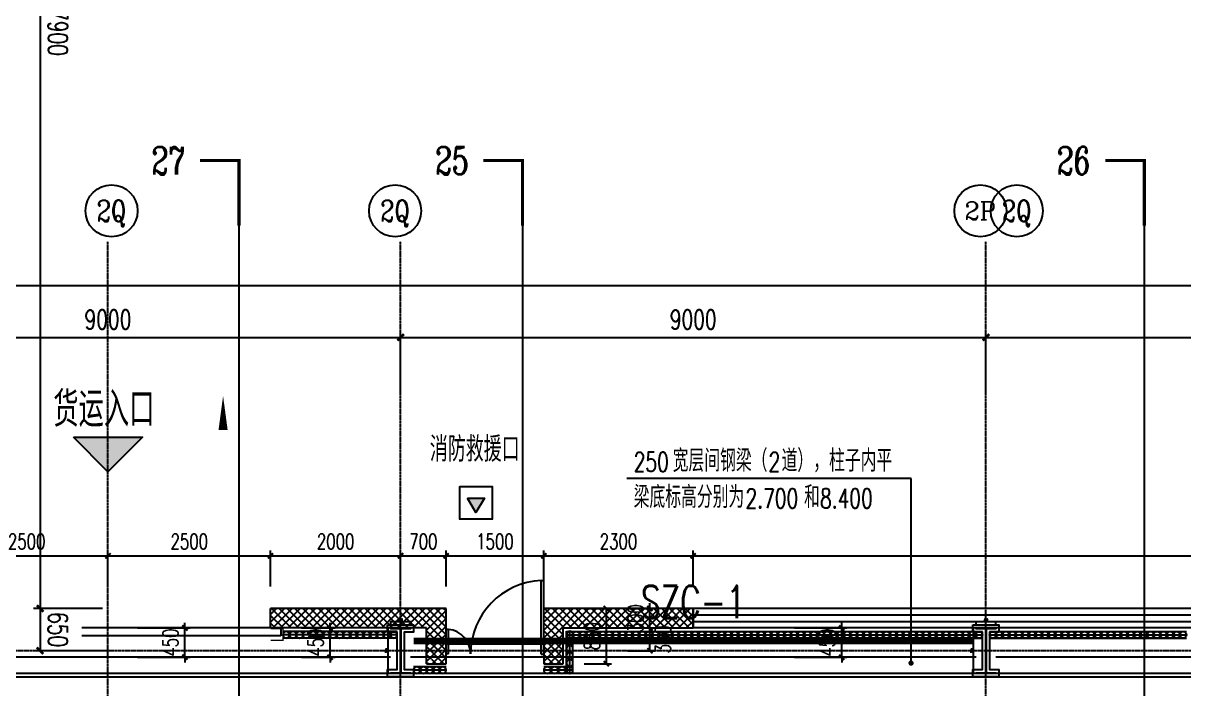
# Model space of a CAD drawing. Extents: x -954573 to 446329, y 489853 to 1226784.
# Drawn here: x -260658 to -242812, y 721985 to 732222 of the extents above; entities that cross this region are included whole.
import ezdxf
from ezdxf.enums import TextEntityAlignment as Align

# ---------------------------------------------------------------- set-up
doc = ezdxf.new("R2010")
doc.units = 0
doc.header["$LTSCALE"] = 10
doc.header["$MEASUREMENT"] = 0
for name, pattern in [('10平面$0$10平面$0$DASH', [0.35, 0.25, -0.1]), ('10平面$0$CENTER', [2, 1.25, -0.25, 0.25, -0.25]), ('10平面$0$DOTE', [2.42, 2, -0.2, 0.02, -0.2]), ('10平面$1$DASH', [0.35, 0.25, -0.1])]:
    doc.linetypes.add(name, pattern=pattern)
doc.layers.get('Defpoints').update_dxf_attribs({"color": 210})
for name, color, linetype in [('10平面$0$10平面$0$WINDOW', 8, 'Continuous'), ('10平面$0$A-AXIS-D', 8, 'Continuous'), ('10平面$0$A-AXIS-DOTE', 8, '10平面$0$DOTE'), ('10平面$0$A-AXIS-DP', 8, 'Continuous'), ('10平面$0$A-AXIS-SYMB', 8, 'Continuous'), ('10平面$0$A-HATCH-2', 8, 'Continuous'), ('10平面$0$A-HRAIL', 8, 'Continuous'), ('10平面$0$A-SFCE', 8, 'Continuous'), ('10平面$0$A-TEXT', 8, 'Continuous'), ('10平面$0$A-WINDOW', 8, 'Continuous'), ('10平面$0$AS-COLN', 8, 'Continuous'), ('10平面$0$AS-WALL', 8, 'Continuous'), ('10平面$0$DIM_SYMB', 8, 'Continuous'), ('10平面$0$FH-line', 8, 'Continuous'), ('10平面$0$FH-tri', 8, 'Continuous'), ('10平面$0$PUB_HATCH', 8, 'Continuous'), ('10平面$0$PUB_TEXT', 8, 'Continuous'), ('10平面$0$RP-N2-01$0$$0$A-WIND-J', 8, 'Continuous'), ('10平面$0$RP-N2-01$0$A-WIND-J', 8, 'Continuous'), ('10平面$0$建-窗', 8, 'Continuous'), ('A-LIN-V', 9, 'Continuous')]:
    doc.layers.add(name, color=color, linetype=linetype)
doc.layers.add('10平面$0$THIN', color=7, linetype='Continuous', lineweight=0)
doc.layers.add('10平面$0$柱间支撑', color=6, linetype='10平面$0$CENTER', lineweight=0)
doc.styles.add('10平面$0$_TCH_AXIS', font='COMPLEX', dxfattribs={"bigfont": 'GBCBIG'})
doc.styles.add('10平面$0$_TCH_DIM', font='SIMPLEX', dxfattribs={"bigfont": 'GBCBIG'})
doc.styles.add('10平面$0$_TCH_DIM_T3', font='SIMPLEX', dxfattribs={"width": 0.705882, "bigfont": 'GBCBIG'})
doc.styles.add('10平面$0$_TCH_LABEL', font='COMPLEX', dxfattribs={"bigfont": 'GBCBIG'})
doc.styles.add('10平面$0$A-STANDARD', font='SIMPLEX', dxfattribs={"bigfont": 'GBCBIG'})
doc.styles.add('10平面$0$TSSD_Rein', font='tj-romans1.shx', dxfattribs={"width": 0.7, "bigfont": 'tj-hztxt.shx'})
doc.dimstyles.new('10平面$0$_TCH_ARCH&&10', dxfattribs={"dimtxt": 29.75, "dimasz": 10, "dimexe": 10, "dimexo": 10, "dimgap": 12.625, "dimtad": 1, "dimdec": 0, "dimzin": 0, "dimdsep": 46, "dimtxsty": '10平面$0$_TCH_DIM_T3', "dimblk": '10平面$0$_ArchTick', "dimcen": 0.09, "dimclrt": 7, "dimazin": 2, "dimtfac": 1, "dimtdec": 0, "dimtix": 1, "dimtmove": 2, "dimatfit": 3, "dimfxl": 0, "dimtolj": 1, "dimtzin": 0, "dimarcsym": 0})
doc.dimstyles.new('10平面$0$_TCH_ARCH&&100', dxfattribs={"dimtxt": 297.5, "dimasz": 100, "dimexe": 100, "dimexo": 100, "dimgap": 126.25, "dimtad": 1, "dimdec": 0, "dimzin": 0, "dimdsep": 46, "dimtxsty": '10平面$0$_TCH_DIM_T3', "dimblk": '10平面$0$_ArchTick', "dimcen": 0.09, "dimclrt": 7, "dimazin": 2, "dimtfac": 1, "dimtdec": 0, "dimtix": 1, "dimtmove": 2, "dimatfit": 3, "dimfxl": 0, "dimtolj": 1, "dimtzin": 0, "dimarcsym": 0})
doc.dimstyles.new('10平面$0$_TCH_ARCH&&80', dxfattribs={"dimtxt": 238, "dimasz": 80, "dimexe": 80, "dimexo": 80, "dimgap": 101, "dimtad": 1, "dimdec": 0, "dimzin": 0, "dimdsep": 46, "dimtxsty": '10平面$0$_TCH_DIM_T3', "dimblk": '10平面$0$_ArchTick', "dimcen": 0.09, "dimclrt": 7, "dimazin": 2, "dimtfac": 1, "dimtdec": 0, "dimtix": 1, "dimtmove": 2, "dimatfit": 3, "dimfxl": 0, "dimtolj": 1, "dimtzin": 0, "dimarcsym": 0})
pattern_1 = [(45, (60, 0), (-60.000061, 60.000061), []), (135, (60, 0), (-60.000061, -60.000061), [])]

# ---------------------------------------------------------------- blocks, each defined once
blk = doc.blocks.new('10平面$0$_ArchTick')
at = {"color": 0, "linetype": 'ByBlock', "const_width": 0.4}
blk.add_lwpolyline([(-0.5, -0.5), (0.5, 0.5)], dxfattribs=at)
blk = doc.blocks.new('*D2913')
at = {"layer": '10平面$0$A-AXIS-D', "color": 0, "lineweight": -2}
for p, q in [((-38704, -81600), (-39762, -81600)), ((-39662, -81600), (-39662, -82250)), ((-38704, -82250), (-39762, -82250))]:
    blk.add_line(p, q, dxfattribs=at)
at = {"layer": 'Defpoints', "color": 0}
for p in [(-38604, -81600), (-39662, -82250), (-38604, -82250)]:
    blk.add_point(p, dxfattribs=at)
at = {"layer": '10平面$0$A-AXIS-D', "color": 0, "lineweight": -2, "xscale": 100, "yscale": 100, "zscale": 100}
for p, rotation in [((-39662, -81600), 90), ((-39662, -82250), 270)]:
    blk.add_blockref('10平面$0$_ArchTick', p, dxfattribs=dict(at, rotation=rotation))
at = {"layer": '10平面$0$A-AXIS-D', "color": 7, "insert": (-39387, -81925), "char_height": 297.5, "attachment_point": 5, "rotation": 270, "style": '10平面$0$_TCH_DIM_T3'}
blk.add_mtext('\\A1;650', dxfattribs=at)
blk = doc.blocks.new('*D2914')
at = {"layer": '10平面$0$A-AXIS-D', "color": 0, "lineweight": -2}
for p, q in [((-38704, -63700), (-39762, -63700)), ((-39662, -63700), (-39662, -81600)), ((-38704, -81600), (-39762, -81600))]:
    blk.add_line(p, q, dxfattribs=at)
at = {"layer": 'Defpoints', "color": 0}
for p in [(-38604, -63700), (-39662, -81600), (-38604, -81600)]:
    blk.add_point(p, dxfattribs=at)
at = {"layer": '10平面$0$A-AXIS-D', "color": 0, "lineweight": -2, "xscale": 100, "yscale": 100, "zscale": 100}
for p, rotation in [((-39662, -63700), 90), ((-39662, -81600), 270)]:
    blk.add_blockref('10平面$0$_ArchTick', p, dxfattribs=dict(at, rotation=rotation))
at = {"layer": '10平面$0$A-AXIS-D', "color": 7, "insert": (-39387, -72650), "char_height": 297.5, "attachment_point": 5, "rotation": 270, "style": '10平面$0$_TCH_DIM_T3'}
blk.add_mtext('\\A1;17900', dxfattribs=at)
blk = doc.blocks.new('*D3066')
at = {"layer": '10平面$0$A-AXIS-D', "color": 0, "lineweight": -2}
for p, q in [((-43118, -78290), (-43118, -77330)), ((-43118, -77430), (-34118, -77430)), ((-34118, -78290), (-34118, -77330))]:
    blk.add_line(p, q, dxfattribs=at)
at = {"layer": 'Defpoints', "color": 0}
for p in [(-34118, -77430), (-43118, -78390), (-34118, -78390)]:
    blk.add_point(p, dxfattribs=at)
at = {"layer": '10平面$0$A-AXIS-D', "color": 0, "lineweight": -2, "xscale": 100, "yscale": 100, "zscale": 100, "rotation": 180}
blk.add_blockref('10平面$0$_ArchTick', (-43118, -77430), dxfattribs=at)
at = {"layer": '10平面$0$A-AXIS-D', "color": 0, "lineweight": -2, "xscale": 100, "yscale": 100, "zscale": 100}
blk.add_blockref('10平面$0$_ArchTick', (-34118, -77430), dxfattribs=at)
at = {"layer": '10平面$0$A-AXIS-D', "color": 7, "insert": (-38618, -77155), "char_height": 297.5, "attachment_point": 5, "style": '10平面$0$_TCH_DIM_T3'}
blk.add_mtext('\\A1;9000', dxfattribs=at)
blk = doc.blocks.new('*D3067')
at = {"layer": '10平面$0$A-AXIS-D', "color": 0, "lineweight": -2}
for p, q in [((-34118, -78290), (-34118, -77330)), ((-34118, -77430), (-25118, -77430)), ((-25118, -78290), (-25118, -77330))]:
    blk.add_line(p, q, dxfattribs=at)
at = {"layer": 'Defpoints', "color": 0}
for p in [(-25118, -77430), (-34118, -78390), (-25118, -78390)]:
    blk.add_point(p, dxfattribs=at)
at = {"layer": '10平面$0$A-AXIS-D', "color": 0, "lineweight": -2, "xscale": 100, "yscale": 100, "zscale": 100, "rotation": 180}
blk.add_blockref('10平面$0$_ArchTick', (-34118, -77430), dxfattribs=at)
at = {"layer": '10平面$0$A-AXIS-D', "color": 0, "lineweight": -2, "xscale": 100, "yscale": 100, "zscale": 100}
blk.add_blockref('10平面$0$_ArchTick', (-25118, -77430), dxfattribs=at)
at = {"layer": '10平面$0$A-AXIS-D', "color": 7, "insert": (-29618, -77155), "char_height": 297.5, "attachment_point": 5, "style": '10平面$0$_TCH_DIM_T3'}
blk.add_mtext('\\A1;9000', dxfattribs=at)
blk = doc.blocks.new('*D3068')
at = {"layer": '10平面$0$A-AXIS-D', "color": 0, "lineweight": -2}
for p, q in [((-25118, -78290), (-25118, -77330)), ((-25118, -77430), (-16118, -77430)), ((-16118, -78290), (-16118, -77330))]:
    blk.add_line(p, q, dxfattribs=at)
at = {"layer": 'Defpoints', "color": 0}
for p in [(-16118, -77430), (-25118, -78390), (-16118, -78390)]:
    blk.add_point(p, dxfattribs=at)
at = {"layer": '10平面$0$A-AXIS-D', "color": 0, "lineweight": -2, "xscale": 100, "yscale": 100, "zscale": 100, "rotation": 180}
blk.add_blockref('10平面$0$_ArchTick', (-25118, -77430), dxfattribs=at)
at = {"layer": '10平面$0$A-AXIS-D', "color": 0, "lineweight": -2, "xscale": 100, "yscale": 100, "zscale": 100}
blk.add_blockref('10平面$0$_ArchTick', (-16118, -77430), dxfattribs=at)
at = {"layer": '10平面$0$A-AXIS-D', "color": 7, "insert": (-20618, -77155), "char_height": 297.5, "attachment_point": 5, "style": '10平面$0$_TCH_DIM_T3'}
blk.add_mtext('\\A1;9000', dxfattribs=at)
blk = doc.blocks.new('*D3082')
at = {"layer": '10平面$0$A-AXIS-D', "color": 0, "lineweight": -2}
for p, q in [((-65318, -78190), (-65318, -76530)), ((92682, -78190), (92682, -76530)), ((-65318, -76630), (92682, -76630))]:
    blk.add_line(p, q, dxfattribs=at)
at = {"layer": 'Defpoints', "color": 0}
for p in [(92682, -76630), (-65318, -78290), (92682, -78290)]:
    blk.add_point(p, dxfattribs=at)
at = {"layer": '10平面$0$A-AXIS-D', "color": 0, "lineweight": -2, "xscale": 100, "yscale": 100, "zscale": 100, "rotation": 180}
blk.add_blockref('10平面$0$_ArchTick', (-65318, -76630), dxfattribs=at)
at = {"layer": '10平面$0$A-AXIS-D', "color": 0, "lineweight": -2, "xscale": 100, "yscale": 100, "zscale": 100}
blk.add_blockref('10平面$0$_ArchTick', (92682, -76630), dxfattribs=at)
at = {"layer": '10平面$0$A-AXIS-D', "color": 7, "insert": (13682, -76355), "char_height": 297.5, "attachment_point": 5, "style": '10平面$0$_TCH_DIM_T3'}
blk.add_mtext('\\A1;158000', dxfattribs=at)
blk = doc.blocks.new('10平面$0$JYC-1')
at = {"layer": '10平面$0$FH-tri'}
h = blk.add_hatch(color=2, dxfattribs=at)
h.dxf.hatch_style = 1
h.paths.add_polyline_path([(-338946, 83138), (-337696, 84388), (-337696, 83138)])
at = {"layer": '10平面$0$FH-tri', "color": 2}
blk.add_lwpolyline([(-338946, 83138), (-337696, 84388), (-337696, 84388), (-337696, 83138)], close=True, dxfattribs=at)
at = {"layer": '10平面$0$A-TEXT', "style": '10平面$0$A-STANDARD'}
blk.add_text('货运入口', height=900.2, rotation=45, dxfattribs=at).set_placement((-339504, 82962))
blk = doc.blocks.new('10平面$0$WINDOW2DLIB$DYNSTYLE$00000005')
at = {"color": 0}
for points in [[(-0.5, 0.5), (0.5, 0.5)], [(0.5, -0.5), (0.5, 0.5)], [(0.5, 0.16667), (-0.5, 0.16667)], [(0.5, -0.16667), (-0.5, -0.16667)], [(-0.5, -0.5), (0.5, -0.5)]]:
    blk.add_lwpolyline(points, dxfattribs=at)
blk = doc.blocks.new('10平面$0$10平面$0$$DorLib2D$00000126')
at = {"color": 0, "linetype": 'Continuous'}
for p, q in [((-0.532, 0.5), (-0.532, 0.9)), ((0.532, 0.9), (0.532, 0.5))]:
    blk.add_line(p, q, dxfattribs=at)
at = {"color": 0, "linetype": '10平面$0$10平面$0$DASH'}
for p, q in [((-0.532, 0.9), (0.532, 0.9)), ((-0.532, 0.5), (0.532, 0.5))]:
    blk.add_line(p, q, dxfattribs=at)
blk = doc.blocks.new('10平面$0$DOOR2DLIB$SYSLIB$00000123')
at = {"color": 0}
for p, q in [((0.475, -0.001), (0.475, 0.752)), ((0.475, 0.752), (0.5, 0.752)), ((0.5, -0.001), (0.5, 0.752)), ((-0.5, 0), (-0.5, 0.252)), ((-0.475, 0.252), (-0.5, 0.252)), ((-0.475, 0), (-0.475, 0.252)), ((-0.475, 0), (-0.5, 0)), ((0.475, -0.001), (0.5, -0.001))]:
    blk.add_line(p, q, dxfattribs=at)
for centre, radius, start, end in [((0.505, -0.002), 0.755, 92.2493, 179.7238), ((-0.501, 0.003), 0.251, 359.7899, 84.0974)]:
    blk.add_arc(centre, radius, start, end, dxfattribs=at)
blk = doc.blocks.new('10平面$0$42343243')
at = {"layer": '10平面$0$PUB_HATCH'}
h = blk.add_hatch(dxfattribs=at)
h.set_pattern_fill('多孔材料', color=256, scale=30, style=0)
h.set_pattern_definition(pattern_1)
h.paths.add_polyline_path([(-254454, 1222870), (-254154, 1223170), (-256854, 1223170), (-256854, 1222870)])
h = blk.add_hatch(dxfattribs=at)
h.set_pattern_fill('多孔材料', color=256, scale=30, style=0)
h.set_pattern_definition(pattern_1)
h.paths.add_polyline_path([(-254454, 1222320), (-254154, 1222620), (-254154, 1223170), (-254454, 1222870)])
h = blk.add_hatch(dxfattribs=at)
h.set_pattern_fill('多孔材料', color=256, scale=30, style=0)
h.set_pattern_definition(pattern_1)
h.paths.add_polyline_path([(-252354, 1222870), (-250354, 1222870), (-250354, 1223170), (-252654, 1223170)])
h = blk.add_hatch(dxfattribs=at)
h.set_pattern_fill('多孔材料', color=256, scale=30, style=0)
h.set_pattern_definition(pattern_1)
h.paths.add_polyline_path([(-252654, 1222620), (-252354, 1222320), (-252354, 1222870), (-252654, 1223170)])
h = blk.add_hatch(dxfattribs=at)
h.set_pattern_fill('多孔材料', color=256, scale=30, style=0)
h.set_pattern_definition(pattern_1)
h.paths.add_polyline_path([(-254454, 1222320), (-254154, 1222320), (-254154, 1222620)])
h = blk.add_hatch(dxfattribs=at)
h.set_pattern_fill('多孔材料', color=256, scale=30, style=0)
h.set_pattern_definition(pattern_1)
h.paths.add_polyline_path([(-252654, 1222620), (-252654, 1222320), (-252354, 1222320)])
at = {"layer": '10平面$0$10平面$0$WINDOW'}
blk.add_line((-252654, 1222620), (-254154, 1222620), dxfattribs=at)
at = {"layer": '10平面$0$AS-WALL'}
for p, q in [((-254154, 1223170), (-256854, 1223170)), ((-256854, 1222870), (-256854, 1223170)), ((-254154, 1222620), (-254154, 1223170)), ((-250354, 1223170), (-252654, 1223170)), ((-252654, 1222620), (-252654, 1223170)), ((-250354, 1222870), (-250354, 1223170)), ((-254454, 1222870), (-256854, 1222870)), ((-254454, 1222320), (-254454, 1222870)), ((-252354, 1222870), (-250354, 1222870)), ((-252354, 1222320), (-252354, 1222870)), ((-254154, 1222320), (-254154, 1222620)), ((-252654, 1222620), (-252654, 1222320)), ((-254454, 1222320), (-254154, 1222320)), ((-252654, 1222320), (-252354, 1222320))]:
    blk.add_line(p, q, dxfattribs=at)
at = {"layer": '10平面$0$10平面$0$WINDOW', "zscale": 300}
for name, p, xscale, yscale, rotation in [('10平面$0$DOOR2DLIB$SYSLIB$00000123', (-253404, 1222470), -1500, -1500, 179.9999999999555), ('10平面$0$10平面$0$$DorLib2D$00000126', (-259354, 1223020), 5000, 300, 179.9999999999992)]:
    blk.add_blockref(name, p, dxfattribs=dict(at, xscale=xscale, yscale=yscale, rotation=rotation))
at = {"layer": '10平面$0$建-窗', "xscale": -20900, "yscale": -300, "zscale": 300, "rotation": 359.9999999994902}
blk.add_blockref('10平面$0$WINDOW2DLIB$DYNSTYLE$00000005', (-239904, 1223020), dxfattribs=at)
blk = doc.blocks.new('*D3380')
at = {"layer": '10平面$0$A-AXIS-DP', "color": 0, "lineweight": -2}
for p, q in [((-258172, 722920), (-258172, 723000)), ((-258900, 722920), (-258092, 722920)), ((-258172, 722470), (-258172, 722920)), ((-258900, 722470), (-258092, 722470)), ((-258172, 722470), (-258172, 722390))]:
    blk.add_line(p, q, dxfattribs=at)
at = {"layer": 'Defpoints', "color": 0}
for p in [(-258980, 722920), (-258172, 722920), (-258980, 722470)]:
    blk.add_point(p, dxfattribs=at)
at = {"layer": '10平面$0$A-AXIS-DP', "color": 0, "lineweight": -2, "xscale": 80, "yscale": 80, "zscale": 80}
for p, rotation in [((-258172, 722920), 270), ((-258172, 722470), 90)]:
    blk.add_blockref('10平面$0$_ArchTick', p, dxfattribs=dict(at, rotation=rotation))
at = {"layer": '10平面$0$A-AXIS-DP', "color": 7, "insert": (-258392, 722695), "char_height": 238, "attachment_point": 5, "rotation": 90, "style": '10平面$0$_TCH_DIM_T3'}
blk.add_mtext('\\A1;450', dxfattribs=at)
blk = doc.blocks.new('*D3384')
at = {"layer": '10平面$0$A-AXIS-DP', "color": 0, "lineweight": -2}
for p, q in [((-248072, 722920), (-248072, 723000)), ((-248800, 722920), (-247992, 722920)), ((-248072, 722470), (-248072, 722920)), ((-248800, 722470), (-247992, 722470)), ((-248072, 722470), (-248072, 722390))]:
    blk.add_line(p, q, dxfattribs=at)
at = {"layer": 'Defpoints', "color": 0}
for p in [(-248880, 722920), (-248072, 722920), (-248880, 722470)]:
    blk.add_point(p, dxfattribs=at)
at = {"layer": '10平面$0$A-AXIS-DP', "color": 0, "lineweight": -2, "xscale": 80, "yscale": 80, "zscale": 80}
for p, rotation in [((-248072, 722920), 270), ((-248072, 722470), 90)]:
    blk.add_blockref('10平面$0$_ArchTick', p, dxfattribs=dict(at, rotation=rotation))
at = {"layer": '10平面$0$A-AXIS-DP', "color": 7, "insert": (-248292, 722695), "char_height": 238, "attachment_point": 5, "rotation": 90, "style": '10平面$0$_TCH_DIM_T3'}
blk.add_mtext('\\A1;450', dxfattribs=at)
blk = doc.blocks.new('*D3404')
at = {"layer": '10平面$0$A-AXIS-DP', "color": 0, "lineweight": -2}
for p, q in [((-195790, 766880), (-195790, 766929)), ((-195790, 766919), (-195490, 766919)), ((-195490, 766880), (-195490, 766929))]:
    blk.add_line(p, q, dxfattribs=at)
at = {"layer": 'Defpoints', "color": 0}
for p in [(-195790, 766870), (-195490, 766919), (-195490, 766870)]:
    blk.add_point(p, dxfattribs=at)
at = {"layer": '10平面$0$A-AXIS-DP', "color": 0, "lineweight": -2, "xscale": 10, "yscale": 10, "zscale": 10, "rotation": 180}
blk.add_blockref('10平面$0$_ArchTick', (-195790, 766919), dxfattribs=at)
at = {"layer": '10平面$0$A-AXIS-DP', "color": 0, "lineweight": -2, "xscale": 10, "yscale": 10, "zscale": 10}
blk.add_blockref('10平面$0$_ArchTick', (-195490, 766919), dxfattribs=at)
at = {"layer": '10平面$0$A-AXIS-DP', "color": 7, "insert": (-195640, 766946), "char_height": 29.8, "attachment_point": 5, "style": '10平面$0$_TCH_DIM_T3'}
blk.add_mtext('\\A1;300', dxfattribs=at)
blk = doc.blocks.new('*D3405')
at = {"layer": '10平面$0$A-AXIS-DP', "color": 0, "lineweight": -2}
for p, q in [((-195800, 766820), (-195841, 766820)), ((-195831, 766120), (-195831, 766820)), ((-195800, 766120), (-195841, 766120))]:
    blk.add_line(p, q, dxfattribs=at)
at = {"layer": 'Defpoints', "color": 0}
for p in [(-195831, 766820), (-195790, 766820), (-195790, 766120)]:
    blk.add_point(p, dxfattribs=at)
at = {"layer": '10平面$0$A-AXIS-DP', "color": 0, "lineweight": -2, "xscale": 10, "yscale": 10, "zscale": 10}
for p, rotation in [((-195831, 766820), 90), ((-195831, 766120), 270)]:
    blk.add_blockref('10平面$0$_ArchTick', p, dxfattribs=dict(at, rotation=rotation))
at = {"layer": '10平面$0$A-AXIS-DP', "color": 7, "insert": (-195859, 766470), "char_height": 29.8, "attachment_point": 5, "rotation": 90, "style": '10平面$0$_TCH_DIM_T3'}
blk.add_mtext('\\A1;700', dxfattribs=at)
blk = doc.blocks.new('10平面$0$w42343')
at = {"layer": '10平面$0$A-HATCH-2', "linetype": '10平面$1$DASH'}
blk.add_line((-263654.2, 722170), (-128354.2, 722170), dxfattribs=at)
blk = doc.blocks.new('10平面$0$RP-N2-01$0$$0$xfjy')
at = {"layer": '10平面$0$RP-N2-01$0$$0$A-WIND-J'}
h = blk.add_hatch(color=256, dxfattribs=at)
h.dxf.hatch_style = 1
h.paths.add_polyline_path([(1141876, -26214), (1142135, -26214), (1142005, -25989)])
at = {"layer": '10平面$0$RP-N2-01$0$$0$A-WIND-J', "const_width": 25}
blk.add_lwpolyline([(1141755, -25889), (1141755, -26389), (1142255, -26389), (1142255, -25889)], close=True, dxfattribs=at)
at = {"layer": '10平面$0$RP-N2-01$0$$0$A-WIND-J'}
for points in [[(1141755, -26389), (1142255, -26389), (1142255, -25889), (1141755, -25889)], [(1141876, -26214), (1142135, -26214), (1142005, -25989)]]:
    blk.add_lwpolyline(points, close=True, dxfattribs=at)
blk = doc.blocks.new('10平面$0$RP-N2-01$0$xfjy')
at = {"layer": '10平面$0$RP-N2-01$0$$0$A-WIND-J'}
blk.add_blockref('10平面$0$RP-N2-01$0$$0$xfjy', (0, 0), dxfattribs=at)
blk = doc.blocks.new('10平面$0$1232')
at = {"layer": '10平面$0$RP-N2-01$0$A-WIND-J', "xscale": -1, "rotation": 180}
blk.add_blockref('10平面$0$RP-N2-01$0$xfjy', (-1395701, 698705, 0), dxfattribs=at)
at = {"layer": '10平面$0$A-TEXT', "style": '10平面$0$_TCH_DIM'}
blk.add_text('消防救援口', height=384.1, dxfattribs=at).set_placement((-254406, 725479, 0))
blk = doc.blocks.new('10平面$0$23124232432')
at = {"layer": '10平面$0$柱间支撑', "const_width": 100}
blk.add_lwpolyline([(-246054, 722720), (-254654, 722720)], dxfattribs=at)
at = {"layer": '10平面$0$THIN', "style": '10平面$0$TSSD_Rein', "width": 0.7}
blk.add_text('SZC-1', height=500, dxfattribs=at).set_placement((-250354, 722920), align=Align.BOTTOM_CENTER)
blk = doc.blocks.new('10平面$0$3333')
at = {"layer": '10平面$0$A-SFCE', "const_width": 20}
blk.add_lwpolyline([(-227064, 766320), (-227064, 766510), (-227244, 766510), (-227244, 766320)], dxfattribs=at)
blk = doc.blocks.new('10平面$0$99平面图例外参$0$$LinePat$圆环')
for points in [[(0, 150), (300, 150)], [(0, 0), (300, 0)], [(0, -150), (300, -150)]]:
    blk.add_lwpolyline(points)
at = {"color": 0}
blk.add_circle((150, 0), 150, dxfattribs=at)
blk = doc.blocks.new('10平面$0$34242343243')
at = {"layer": '10平面$0$A-HRAIL', "yscale": 0.3333333333333333, "zscale": 0.3333333333333333}
for p, xscale, rotation in [((-256562, 722814), -0.3444737743800529, 359.999999999795), ((-256458, 722814), -0.3444737743800529, 359.999999999795), ((-256355, 722814), -0.3444737743800529, 359.999999999795), ((-256252, 722814), -0.3444737743800529, 359.999999999795), ((-256148, 722814), -0.3444737743800529, 359.999999999795), ((-256045, 722814), -0.3444737743800529, 359.999999999795), ((-255942, 722814), -0.3444737743800529, 359.999999999795), ((-255838, 722814), -0.3444737743800529, 359.999999999795), ((-255735, 722814), -0.3444737743800529, 359.999999999795), ((-255632, 722814), -0.3444737743800529, 359.999999999795), ((-255528, 722814), -0.3444737743800529, 359.999999999795), ((-255425, 722814), -0.3444737743800529, 359.999999999795), ((-255322, 722814), -0.3444737743800529, 359.999999999795), ((-255218, 722814), -0.3444737743800529, 359.999999999795), ((-255115, 722814), -0.3444737743800529, 359.999999999795), ((-255012, 722814), -0.3444737743800529, 359.999999999795), ((-254908, 722814), -0.3444737743800529, 359.999999999795), ((-252254, 722762), -0.3611111227129974, 270), ((-252304, 722814), 0.3384127419231498, 2.033568827363012e-10), ((-252203, 722814), 0.3384127419231498, 2.033568827363012e-10), ((-252101, 722814), 0.3384127419231498, 2.033568827363012e-10), ((-252000, 722814), 0.3384127419231498, 2.033568827363012e-10), ((-251898, 722814), 0.3384127419231498, 2.033568827363012e-10), ((-251797, 722814), 0.3384127419231498, 2.033568827363012e-10), ((-251695, 722814), 0.3384127419231498, 2.033568827363012e-10), ((-251594, 722814), 0.3384127419231498, 2.033568827363012e-10), ((-251492, 722814), 0.3384127419231498, 2.033568827363012e-10), ((-251390, 722814), 0.3384127419231498, 2.033568827363012e-10), ((-251289, 722814), 0.3384127419231498, 2.033568827363012e-10), ((-251187, 722814), 0.3384127419231498, 2.033568827363012e-10), ((-251086, 722814), 0.3384127419231498, 2.033568827363012e-10), ((-250984, 722814), 0.3384127419231498, 2.033568827363012e-10), ((-250883, 722814), 0.3384127419231498, 2.033568827363012e-10), ((-250781, 722814), 0.3384127419231498, 2.033568827363012e-10), ((-250680, 722814), 0.3384127419231498, 2.033568827363012e-10), ((-250578, 722814), 0.3384127419231498, 2.033568827363012e-10), ((-250477, 722814), 0.3384127419231498, 2.033568827363012e-10), ((-250375, 722814), 0.3384127419231498, 2.033568827363012e-10), ((-250274, 722814), 0.3384127419231498, 2.033568827363012e-10), ((-250172, 722814), 0.3384127419231498, 2.033568827363012e-10), ((-250071, 722814), 0.3384127419231498, 2.033568827363012e-10), ((-249969, 722814), 0.3384127419231498, 2.033568827363012e-10), ((-249868, 722814), 0.3384127419231498, 2.033568827363012e-10), ((-249766, 722814), 0.3384127419231498, 2.033568827363012e-10), ((-249665, 722814), 0.3384127419231498, 2.033568827363012e-10), ((-249563, 722814), 0.3384127419231498, 2.033568827363012e-10), ((-249462, 722814), 0.3384127419231498, 2.033568827363012e-10), ((-249360, 722814), 0.3384127419231498, 2.033568827363012e-10), ((-249258, 722814), 0.3384127419231498, 2.033568827363012e-10), ((-249157, 722814), 0.3384127419231498, 2.033568827363012e-10), ((-249055, 722814), 0.3384127419231498, 2.033568827363012e-10), ((-248954, 722814), 0.3384127419231498, 2.033568827363012e-10), ((-248852, 722814), 0.3384127419231498, 2.033568827363012e-10), ((-248751, 722814), 0.3384127419231498, 2.033568827363012e-10), ((-248649, 722814), 0.3384127419231498, 2.033568827363012e-10), ((-248548, 722814), 0.3384127419231498, 2.033568827363012e-10), ((-248446, 722814), 0.3384127419231498, 2.033568827363012e-10), ((-248345, 722814), 0.3384127419231498, 2.033568827363012e-10), ((-248243, 722814), 0.3384127419231498, 2.033568827363012e-10), ((-248142, 722814), 0.3384127419231498, 2.033568827363012e-10), ((-248040, 722814), 0.3384127419231498, 2.033568827363012e-10), ((-247939, 722814), 0.3384127419231498, 2.033568827363012e-10), ((-247837, 722814), 0.3384127419231498, 2.033568827363012e-10), ((-247736, 722814), 0.3384127419231498, 2.033568827363012e-10), ((-247634, 722814), 0.3384127419231498, 2.033568827363012e-10), ((-247533, 722814), 0.3384127419231498, 2.033568827363012e-10), ((-247431, 722814), 0.3384127419231498, 2.033568827363012e-10), ((-247330, 722814), 0.3384127419231498, 2.033568827363012e-10), ((-247228, 722814), 0.3384127419231498, 2.033568827363012e-10), ((-247126, 722814), 0.3384127419231498, 2.033568827363012e-10), ((-247025, 722814), 0.3384127419231498, 2.033568827363012e-10), ((-246923, 722814), 0.3384127419231498, 2.033568827363012e-10), ((-246822, 722814), 0.3384127419231498, 2.033568827363012e-10), ((-246720, 722814), 0.3384127419231498, 2.033568827363012e-10), ((-246619, 722814), 0.3384127419231498, 2.033568827363012e-10), ((-246517, 722814), 0.3384127419231498, 2.033568827363012e-10), ((-246416, 722814), 0.3384127419231498, 2.033568827363012e-10), ((-246314, 722814), 0.3384127419231498, 2.033568827363012e-10), ((-246213, 722814), 0.3384127419231498, 2.033568827363012e-10), ((-246111, 722814), 0.3384127419231498, 2.033568827363012e-10), ((-246010, 722814), 0.3384127419231498, 2.033568827363012e-10), ((-245800, 722814), 0.3368181818181818, 2.032837260091426e-10), ((-245699, 722814), 0.3368181818181818, 2.032837260091426e-10), ((-245598, 722814), 0.3368181818181818, 2.032837260091426e-10), ((-245497, 722814), 0.3368181818181818, 2.032837260091426e-10), ((-245396, 722814), 0.3368181818181818, 2.032837260091426e-10), ((-245295, 722814), 0.3368181818181818, 2.032837260091426e-10), ((-245194, 722814), 0.3368181818181818, 2.032837260091426e-10), ((-245093, 722814), 0.3368181818181818, 2.032837260091426e-10), ((-244992, 722814), 0.3368181818181818, 2.032837260091426e-10), ((-244891, 722814), 0.3368181818181818, 2.032837260091426e-10), ((-244790, 722814), 0.3368181818181818, 2.032837260091426e-10), ((-244689, 722814), 0.3368181818181818, 2.032837260091426e-10), ((-244588, 722814), 0.3368181818181818, 2.032837260091426e-10), ((-244487, 722814), 0.3368181818181818, 2.032837260091426e-10), ((-244386, 722814), 0.3368181818181818, 2.032837260091426e-10), ((-244285, 722814), 0.3368181818181818, 2.032837260091426e-10), ((-244183, 722814), 0.3368181818181818, 2.032837260091426e-10), ((-244082, 722814), 0.3368181818181818, 2.032837260091426e-10), ((-243981, 722814), 0.3368181818181818, 2.032837260091426e-10), ((-243880, 722814), 0.3368181818181818, 2.032837260091426e-10), ((-243779, 722814), 0.3368181818181818, 2.032837260091426e-10), ((-243678, 722814), 0.3368181818181818, 2.032837260091426e-10), ((-243577, 722814), 0.3368181818181818, 2.032837260091426e-10), ((-243476, 722814), 0.3368181818181818, 2.032837260091426e-10), ((-243375, 722814), 0.3368181818181818, 2.032837260091426e-10), ((-243274, 722814), 0.3368181818181818, 2.032837260091426e-10), ((-243173, 722814), 0.3368181818181818, 2.032837260091426e-10), ((-243072, 722814), 0.3368181818181818, 2.032837260091426e-10), ((-242971, 722814), 0.3368181818181818, 2.032837260091426e-10), ((-242870, 722814), 0.3368181818181818, 2.032837260091426e-10), ((-252254, 722653), -0.3611111227129974, 270), ((-252254, 722545), -0.3611111227129974, 270), ((-252254, 722437), -0.3611111227129974, 270), ((-252254, 722328), -0.3611111227129974, 270), ((-252254, 722220), -0.3611111227129974, 270)]:
    blk.add_blockref('10平面$0$99平面图例外参$0$$LinePat$圆环', p, dxfattribs=dict(at, xscale=xscale, rotation=rotation))
for p, xscale in [((-254554, 722270), -0.3333327849077565), ((-254454, 722270), -0.3333327849077565), ((-254354, 722270), -0.3333327849077565), ((-254254, 722270), -0.3333327849077565), ((-254154, 722270), -0.3333327849077565), ((-252542, 722270), -0.3749999999076196), ((-252429, 722270), -0.3749999999076196), ((-252317, 722270), -0.3749999999076196), ((-252204, 722270), -0.3749999999076196)]:
    blk.add_blockref('10平面$0$99平面图例外参$0$$LinePat$圆环', p, dxfattribs=dict(at, xscale=xscale))
at = {"layer": '10平面$0$A-SFCE', "xscale": -1, "rotation": 270}
blk.add_blockref('10平面$0$3333', (-1023175, 949974), dxfattribs=at)
blk = doc.blocks.new('*D3549')
at = {"layer": '10平面$0$A-AXIS-DP', "color": 0, "lineweight": -2}
for p, q in [((-255940, 722920), (-255940, 723000)), ((-256380, 722920), (-255860, 722920)), ((-255940, 722470), (-255940, 722920)), ((-256380, 722470), (-255860, 722470)), ((-255940, 722470), (-255940, 722390))]:
    blk.add_line(p, q, dxfattribs=at)
at = {"layer": 'Defpoints', "color": 0}
for p in [(-256460, 722920), (-255940, 722920), (-256460, 722470)]:
    blk.add_point(p, dxfattribs=at)
at = {"layer": '10平面$0$A-AXIS-DP', "color": 0, "lineweight": -2, "xscale": 80, "yscale": 80, "zscale": 80}
for p, rotation in [((-255940, 722920), 270), ((-255940, 722470), 90)]:
    blk.add_blockref('10平面$0$_ArchTick', p, dxfattribs=dict(at, rotation=rotation))
at = {"layer": '10平面$0$A-AXIS-DP', "color": 7, "insert": (-256160, 722695), "char_height": 238, "attachment_point": 5, "rotation": 90, "style": '10平面$0$_TCH_DIM_T3'}
blk.add_mtext('\\A1;450', dxfattribs=at)
blk = doc.blocks.new('*D3860')
at = {"layer": '10平面$0$A-AXIS-DP', "color": 0, "lineweight": -2}
for p, q in [((-251360, 722920), (-250941, 722920)), ((-251021, 722570), (-251021, 722920)), ((-251360, 722570), (-250941, 722570))]:
    blk.add_line(p, q, dxfattribs=at)
at = {"layer": 'Defpoints', "color": 0}
for p in [(-251440, 722920), (-251021, 722920), (-251440, 722570)]:
    blk.add_point(p, dxfattribs=at)
at = {"layer": '10平面$0$A-AXIS-DP', "color": 0, "lineweight": -2, "xscale": 80, "yscale": 80, "zscale": 80}
for p, rotation in [((-251021, 722920), 90), ((-251021, 722570), 270)]:
    blk.add_blockref('10平面$0$_ArchTick', p, dxfattribs=dict(at, rotation=rotation))
at = {"layer": '10平面$0$A-AXIS-DP', "color": 7, "insert": (-250820, 722745), "char_height": 238, "attachment_point": 5, "rotation": 90, "style": '10平面$0$_TCH_DIM_T3'}
blk.add_mtext('\\A1;350', dxfattribs=at)
blk = doc.blocks.new('*D3861')
at = {"layer": '10平面$0$A-AXIS-DP', "color": 0, "lineweight": -2}
for p, q in [((-251360, 723220), (-250941, 723220)), ((-251021, 723220), (-251021, 723300)), ((-251021, 722920), (-251021, 723220)), ((-251360, 722920), (-250941, 722920)), ((-251021, 722920), (-251021, 722840))]:
    blk.add_line(p, q, dxfattribs=at)
at = {"layer": 'Defpoints', "color": 0}
for p in [(-251440, 723220), (-251021, 723220), (-251440, 722920)]:
    blk.add_point(p, dxfattribs=at)
at = {"layer": '10平面$0$A-AXIS-DP', "color": 0, "lineweight": -2, "xscale": 80, "yscale": 80, "zscale": 80}
for p, rotation in [((-251021, 723220), 270), ((-251021, 722920), 90)]:
    blk.add_blockref('10平面$0$_ArchTick', p, dxfattribs=dict(at, rotation=rotation))
at = {"layer": '10平面$0$A-AXIS-DP', "color": 7, "insert": (-251241, 723070), "char_height": 238, "attachment_point": 5, "rotation": 90, "style": '10平面$0$_TCH_DIM_T3'}
blk.add_mtext('\\A1;300', dxfattribs=at)
blk = doc.blocks.new('*D3862')
at = {"layer": '10平面$0$A-AXIS-DP', "color": 0, "lineweight": -2}
for p, q in [((-252030, 723220), (-251611, 723220)), ((-251691, 722370), (-251691, 723220)), ((-252030, 722370), (-251611, 722370))]:
    blk.add_line(p, q, dxfattribs=at)
at = {"layer": 'Defpoints', "color": 0}
for p in [(-252110, 723220), (-251691, 723220), (-252110, 722370)]:
    blk.add_point(p, dxfattribs=at)
at = {"layer": '10平面$0$A-AXIS-DP', "color": 0, "lineweight": -2, "xscale": 80, "yscale": 80, "zscale": 80}
for p, rotation in [((-251691, 723220), 90), ((-251691, 722370), 270)]:
    blk.add_blockref('10平面$0$_ArchTick', p, dxfattribs=dict(at, rotation=rotation))
at = {"layer": '10平面$0$A-AXIS-DP', "color": 7, "insert": (-251911, 722795), "char_height": 238, "attachment_point": 5, "rotation": 90, "style": '10平面$0$_TCH_DIM_T3'}
blk.add_mtext('\\A1;850', dxfattribs=at)
blk = doc.blocks.new('*D4162')
at = {"layer": '10平面$0$A-AXIS-DP', "color": 0, "lineweight": -2}
for p, q in [((-261854, 723560), (-261854, 724110)), ((-261854, 724030), (-259354, 724030)), ((-259354, 723560), (-259354, 724110))]:
    blk.add_line(p, q, dxfattribs=at)
at = {"layer": 'Defpoints', "color": 0}
for p in [(-259354, 724030), (-261854, 723480), (-259354, 723480)]:
    blk.add_point(p, dxfattribs=at)
at = {"layer": '10平面$0$A-AXIS-DP', "color": 0, "lineweight": -2, "xscale": 80, "yscale": 80, "zscale": 80, "rotation": 180}
blk.add_blockref('10平面$0$_ArchTick', (-261854, 724030), dxfattribs=at)
at = {"layer": '10平面$0$A-AXIS-DP', "color": 0, "lineweight": -2, "xscale": 80, "yscale": 80, "zscale": 80}
blk.add_blockref('10平面$0$_ArchTick', (-259354, 724030), dxfattribs=at)
at = {"layer": '10平面$0$A-AXIS-DP', "color": 7, "insert": (-260604, 724250), "char_height": 238, "attachment_point": 5, "style": '10平面$0$_TCH_DIM_T3'}
blk.add_mtext('\\A1;2500', dxfattribs=at)
blk = doc.blocks.new('*D4163')
at = {"layer": '10平面$0$A-AXIS-DP', "color": 0, "lineweight": -2}
for p, q in [((-259354, 723560), (-259354, 724110)), ((-259354, 724030), (-256854, 724030)), ((-256854, 723560), (-256854, 724110))]:
    blk.add_line(p, q, dxfattribs=at)
at = {"layer": 'Defpoints', "color": 0}
for p in [(-256854, 724030), (-259354, 723480), (-256854, 723480)]:
    blk.add_point(p, dxfattribs=at)
at = {"layer": '10平面$0$A-AXIS-DP', "color": 0, "lineweight": -2, "xscale": 80, "yscale": 80, "zscale": 80, "rotation": 180}
blk.add_blockref('10平面$0$_ArchTick', (-259354, 724030), dxfattribs=at)
at = {"layer": '10平面$0$A-AXIS-DP', "color": 0, "lineweight": -2, "xscale": 80, "yscale": 80, "zscale": 80}
blk.add_blockref('10平面$0$_ArchTick', (-256854, 724030), dxfattribs=at)
at = {"layer": '10平面$0$A-AXIS-DP', "color": 7, "insert": (-258104, 724250), "char_height": 238, "attachment_point": 5, "style": '10平面$0$_TCH_DIM_T3'}
blk.add_mtext('\\A1;2500', dxfattribs=at)
blk = doc.blocks.new('*D4164')
at = {"layer": '10平面$0$A-AXIS-DP', "color": 0, "lineweight": -2}
for p, q in [((-256854, 723560), (-256854, 724110)), ((-256854, 724030), (-254854, 724030)), ((-254854, 723560), (-254854, 724110))]:
    blk.add_line(p, q, dxfattribs=at)
at = {"layer": 'Defpoints', "color": 0}
for p in [(-254854, 724030), (-256854, 723480), (-254854, 723480)]:
    blk.add_point(p, dxfattribs=at)
at = {"layer": '10平面$0$A-AXIS-DP', "color": 0, "lineweight": -2, "xscale": 80, "yscale": 80, "zscale": 80, "rotation": 180}
blk.add_blockref('10平面$0$_ArchTick', (-256854, 724030), dxfattribs=at)
at = {"layer": '10平面$0$A-AXIS-DP', "color": 0, "lineweight": -2, "xscale": 80, "yscale": 80, "zscale": 80}
blk.add_blockref('10平面$0$_ArchTick', (-254854, 724030), dxfattribs=at)
at = {"layer": '10平面$0$A-AXIS-DP', "color": 7, "insert": (-255854, 724250), "char_height": 238, "attachment_point": 5, "style": '10平面$0$_TCH_DIM_T3'}
blk.add_mtext('\\A1;2000', dxfattribs=at)
blk = doc.blocks.new('*D4165')
at = {"layer": '10平面$0$A-AXIS-DP', "color": 0, "lineweight": -2}
for p, q in [((-254854, 723560), (-254854, 724110)), ((-254854, 724030), (-254154, 724030)), ((-254154, 723560), (-254154, 724110))]:
    blk.add_line(p, q, dxfattribs=at)
at = {"layer": 'Defpoints', "color": 0}
for p in [(-254154, 724030), (-254854, 723480), (-254154, 723480)]:
    blk.add_point(p, dxfattribs=at)
at = {"layer": '10平面$0$A-AXIS-DP', "color": 0, "lineweight": -2, "xscale": 80, "yscale": 80, "zscale": 80, "rotation": 180}
blk.add_blockref('10平面$0$_ArchTick', (-254854, 724030), dxfattribs=at)
at = {"layer": '10平面$0$A-AXIS-DP', "color": 0, "lineweight": -2, "xscale": 80, "yscale": 80, "zscale": 80}
blk.add_blockref('10平面$0$_ArchTick', (-254154, 724030), dxfattribs=at)
at = {"layer": '10平面$0$A-AXIS-DP', "color": 7, "insert": (-254504, 724250), "char_height": 238, "attachment_point": 5, "style": '10平面$0$_TCH_DIM_T3'}
blk.add_mtext('\\A1;700', dxfattribs=at)
blk = doc.blocks.new('*D4166')
at = {"layer": '10平面$0$A-AXIS-DP', "color": 0, "lineweight": -2}
for p, q in [((-254154, 723560), (-254154, 724110)), ((-254154, 724030), (-252654, 724030)), ((-252654, 723560), (-252654, 724110))]:
    blk.add_line(p, q, dxfattribs=at)
at = {"layer": 'Defpoints', "color": 0}
for p in [(-252654, 724030), (-254154, 723480), (-252654, 723480)]:
    blk.add_point(p, dxfattribs=at)
at = {"layer": '10平面$0$A-AXIS-DP', "color": 0, "lineweight": -2, "xscale": 80, "yscale": 80, "zscale": 80, "rotation": 180}
blk.add_blockref('10平面$0$_ArchTick', (-254154, 724030), dxfattribs=at)
at = {"layer": '10平面$0$A-AXIS-DP', "color": 0, "lineweight": -2, "xscale": 80, "yscale": 80, "zscale": 80}
blk.add_blockref('10平面$0$_ArchTick', (-252654, 724030), dxfattribs=at)
at = {"layer": '10平面$0$A-AXIS-DP', "color": 7, "insert": (-253404, 724250), "char_height": 238, "attachment_point": 5, "style": '10平面$0$_TCH_DIM_T3'}
blk.add_mtext('\\A1;1500', dxfattribs=at)
blk = doc.blocks.new('*D4167')
at = {"layer": '10平面$0$A-AXIS-DP', "color": 0, "lineweight": -2}
for p, q in [((-252654, 723560), (-252654, 724110)), ((-252654, 724030), (-250354, 724030)), ((-250354, 723560), (-250354, 724110))]:
    blk.add_line(p, q, dxfattribs=at)
at = {"layer": 'Defpoints', "color": 0}
for p in [(-250354, 724030), (-252654, 723480), (-250354, 723480)]:
    blk.add_point(p, dxfattribs=at)
at = {"layer": '10平面$0$A-AXIS-DP', "color": 0, "lineweight": -2, "xscale": 80, "yscale": 80, "zscale": 80, "rotation": 180}
blk.add_blockref('10平面$0$_ArchTick', (-252654, 724030), dxfattribs=at)
at = {"layer": '10平面$0$A-AXIS-DP', "color": 0, "lineweight": -2, "xscale": 80, "yscale": 80, "zscale": 80}
blk.add_blockref('10平面$0$_ArchTick', (-250354, 724030), dxfattribs=at)
at = {"layer": '10平面$0$A-AXIS-DP', "color": 7, "insert": (-251504, 724250), "char_height": 238, "attachment_point": 5, "style": '10平面$0$_TCH_DIM_T3'}
blk.add_mtext('\\A1;2300', dxfattribs=at)
blk = doc.blocks.new('*D4168')
at = {"layer": '10平面$0$A-AXIS-DP', "color": 0, "lineweight": -2}
for p, q in [((-250354, 723560), (-250354, 724110)), ((-250354, 724030), (-229454, 724030)), ((-229454, 723560), (-229454, 724110))]:
    blk.add_line(p, q, dxfattribs=at)
at = {"layer": 'Defpoints', "color": 0}
for p in [(-229454, 724030), (-250354, 723480), (-229454, 723480)]:
    blk.add_point(p, dxfattribs=at)
at = {"layer": '10平面$0$A-AXIS-DP', "color": 0, "lineweight": -2, "xscale": 80, "yscale": 80, "zscale": 80, "rotation": 180}
blk.add_blockref('10平面$0$_ArchTick', (-250354, 724030), dxfattribs=at)
at = {"layer": '10平面$0$A-AXIS-DP', "color": 0, "lineweight": -2, "xscale": 80, "yscale": 80, "zscale": 80}
blk.add_blockref('10平面$0$_ArchTick', (-229454, 724030), dxfattribs=at)
at = {"layer": '10平面$0$A-AXIS-DP', "color": 7, "insert": (-239904, 724250), "char_height": 238, "attachment_point": 5, "style": '10平面$0$_TCH_DIM_T3'}
blk.add_mtext('\\A1;20900', dxfattribs=at)
blk = doc.blocks.new('10平面$0$dote')
at = {"layer": '10平面$0$A-AXIS-D'}
for centre in [(-38562.7, -75483.9), (-34202.7, -75483.9), (-25202.7, -75483.9), (-24642.7, -75483.9)]:
    blk.add_circle(centre, 400, dxfattribs=at)
at = {"layer": '10平面$0$A-AXIS-DOTE', "ltscale": 2}
for p, q in [((-38617.8, -169748.9), (-38617.8, -75950)), ((-34117.8, -169748.9), (-34117.8, -75950)), ((-25117.8, -169748.9), (-25117.8, -75950)), ((98696.4, -82250), (-75513.6, -82250))]:
    blk.add_line(p, q, dxfattribs=at)
at = {"layer": '10平面$0$DIM_SYMB', "linetype": '10平面$1$DASH', "ltscale": 3}
for p, q in [((-36603.6, -75510), (-36603.6, -84140)), ((-32243.6, -75510), (-32243.6, -84140)), ((-22683.6, -75510), (-22683.6, -84140))]:
    blk.add_line(p, q, dxfattribs=at)
at = {"layer": '10平面$0$DIM_SYMB', "const_width": 50}
for points in [[(-37203.6, -74710), (-36603.6, -74710), (-36603.6, -75710)], [(-32843.6, -74710), (-32243.6, -74710), (-32243.6, -75710)], [(-23283.6, -74710), (-22683.6, -74710), (-22683.6, -75710)]]:
    blk.add_lwpolyline(points, dxfattribs=at)
at = {"layer": '10平面$0$PUB_TEXT', "style": '10平面$0$_TCH_LABEL', "width": 0.705882}
for s, p in [('27', (-37946.5, -74922.5)), ('25', (-33586.5, -74922.5)), ('26', (-24026.5, -74922.5))]:
    blk.add_text(s, height=425, dxfattribs=at).set_placement(p)
at = {"layer": '10平面$0$PUB_TEXT', "style": '10平面$0$_TCH_AXIS', "width": 0.807692}
for p, p2 in [((-38789.7, -75647.8), (-38335.7, -75647.8)), ((-34429.7, -75647.8), (-33975.7, -75647.8)), ((-24869.7, -75647.8), (-24415.7, -75647.8))]:
    blk.add_text('2Q', height=327.87, dxfattribs=at).set_placement(p, p2, align=Align.FIT)
at = {"layer": '10平面$0$PUB_TEXT', "style": '10平面$0$_TCH_AXIS'}
blk.add_text('2P', height=276.42, dxfattribs=at).set_placement((-25446.2, -75622.1), (-24959.2, -75622.1), align=Align.FIT)
at = {"layer": '10平面$0$A-AXIS-D'}
for base, p1, p2, picture, middle in [((-39661.9, -81600), (-38603.6, -63700), (-38603.6, -81600), '*D2914', (-39386.9, -72650)), ((-39661.9, -82250), (-38603.6, -81600), (-38603.6, -82250), '*D2913', (-39386.9, -81925))]:
    dim = blk.add_linear_dim(base=base, p1=p1, p2=p2, angle=270, dimstyle='10平面$0$_TCH_ARCH&&100', override={"dimgap": 0}, dxfattribs=at)
    dim.commit()
    dim.dimension.update_dxf_attribs({"geometry": picture, "text_midpoint": middle, "dimtype": 129, "text_rotation": 270})
for base, p1, p2, picture, middle in [((92682.2, -76630), (-65317.8, -78290), (92682.2, -78290), '*D3082', (13682.2, -76355)), ((-34117.8, -77430), (-43117.8, -78390), (-34117.8, -78390), '*D3066', (-38617.8, -77155)), ((-25117.8, -77430), (-34117.8, -78390), (-25117.8, -78390), '*D3067', (-29617.8, -77155)), ((-16117.8, -77430), (-25117.8, -78390), (-16117.8, -78390), '*D3068', (-20617.8, -77155))]:
    dim = blk.add_linear_dim(base=base, p1=p1, p2=p2, angle=0, dimstyle='10平面$0$_TCH_ARCH&&100', override={"dimgap": 0}, dxfattribs=at)
    dim.commit()
    dim.dimension.update_dxf_attribs({"geometry": picture, "text_midpoint": middle, "dimtype": 129})
blk = doc.blocks.new('10平面$0$3243243')
at = {"layer": '10平面$0$A-AXIS-SYMB'}
for p, q in [((-247005.8, 725220), (-251375.8, 725220)), ((-247005.8, 722380), (-247005.8, 725220))]:
    blk.add_line(p, q, dxfattribs=at)
at = {"layer": '10平面$0$A-AXIS-SYMB', "const_width": 40}
blk.add_lwpolyline([(-247005.8, 722360, 1), (-247005.8, 722400, 1)], format="xyb", close=True, dxfattribs=at)
at = {"layer": '10平面$0$A-SFCE', "linetype": '10平面$1$DASH'}
for p, q in [((-255004.2, 722470), (-263604.2, 722470)), ((-228004.2, 722470), (-245704.2, 722470)), ((-255004.2, 722220), (-263604.2, 722220)), ((-228004.2, 722220), (-245704.2, 722220))]:
    blk.add_line(p, q, dxfattribs=at)
at = {"layer": '10平面$0$A-SFCE', "color": 2, "linetype": '10平面$1$DASH'}
for p, q in [((-246004.2, 722470), (-254704.2, 722470)), ((-246004.2, 722220), (-254704.2, 722220))]:
    blk.add_line(p, q, dxfattribs=at)
at = {"layer": '10平面$0$PUB_TEXT', "style": '10平面$0$_TCH_DIM'}
for s, height, p in [('宽层间钢梁（', 337.59, (-250670.8, 725325)), ('道），柱子内平', 337.59, (-248996.3, 725325)), ('梁底标高分别为', 337.59, (-251270.8, 724765)), ('和', 337.6, (-248650.6, 724765))]:
    blk.add_text(s, height=height, dxfattribs=at).set_placement(p)
at = {"layer": '10平面$0$PUB_TEXT', "style": '10平面$0$_TCH_DIM', "width": 0.705882}
for s, p in [('250', (-251270.8, 725325)), ('2', (-249196.3, 725325)), ('2.700', (-249550.6, 724765)), ('8.400', (-248404.9, 724765))]:
    blk.add_text(s, height=297.5, dxfattribs=at).set_placement(p)
at = {"layer": '10平面$0$A-AXIS-DP', "color": 1}
for p1, p2, picture, middle in [((-258980, 722470), (-258980, 722920), '*D3380', (-258392, 722695)), ((-248880, 722470), (-248880, 722920), '*D3384', (-248292, 722695))]:
    dim = blk.add_aligned_dim(p1=p1, p2=p2, distance=-808, dimstyle='10平面$0$_TCH_ARCH&&80', dxfattribs=at)
    dim.commit()
    dim.dimension.update_dxf_attribs({"geometry": picture, "text_midpoint": middle})
blk = doc.blocks.new('10平面$0$nt66')
at = {"layer": '10平面$0$A-HATCH-2'}
blk.add_lwpolyline([(-195840, 766870), (-195440, 766870), (-195440, 766758), (-195586, 766758), (-195586, 766182), (-195440, 766182), (-195440, 766070), (-195840, 766070), (-195840, 766182), (-195694, 766182), (-195694, 766758), (-195840, 766758)], close=True, dxfattribs=at)
at = {"layer": '10平面$0$AS-COLN'}
blk.add_lwpolyline([(-195790, 766820), (-195490, 766820), (-195490, 766808), (-195636, 766808), (-195636, 766132), (-195490, 766132), (-195490, 766120), (-195790, 766120), (-195790, 766132), (-195644, 766132), (-195644, 766808), (-195790, 766808)], close=True, dxfattribs=at)
at = {"layer": '10平面$0$A-AXIS-DP'}
for p1, p2, distance, picture, middle in [((-195790, 766870), (-195490, 766870), 48.8, '*D3404', (-195640, 766946.2)), ((-195790, 766120), (-195790, 766820), 41.2, '*D3405', (-195858.7, 766470))]:
    dim = blk.add_aligned_dim(p1=p1, p2=p2, distance=distance, dimstyle='10平面$0$_TCH_ARCH&&10', dxfattribs=at)
    dim.commit()
    dim.dimension.update_dxf_attribs({"geometry": picture, "text_midpoint": middle})
blk = doc.blocks.new('10平面$0$33333')
for p in [(-59214, -43900), (-50214, -43900)]:
    blk.add_blockref('10平面$0$nt66', p)
blk = doc.blocks.new('10平面')
at = {"layer": '10平面$0$A-AXIS-SYMB'}
blk.add_lwpolyline([(-257584.2, 725030, 0, 0, 0), (-257584.2, 726490, 0, 140, 0), (-257584.2, 725965, 0, 0, 0)], format="xyseb", dxfattribs=at)
blk.add_blockref('10平面$0$1232', (0, 0))
at = {"layer": '10平面$0$A-AXIS-DP'}
blk.add_blockref('10平面$0$3243243', (0, 0), dxfattribs=at)
at = {"layer": '10平面$0$A-WINDOW'}
for name, p in [('10平面$0$42343243', (0, -499950)), ('10平面$0$33333', (0, 0)), ('10平面$0$w42343', (0, 0))]:
    blk.add_blockref(name, p, dxfattribs=at)
at = {"layer": '10平面$0$AS-WALL'}
blk.add_blockref('10平面$0$dote', (-220736.4, 804820), dxfattribs=at)
at = {"layer": '10平面$0$DIM_SYMB'}
blk.add_blockref('10平面$0$34242343243', (0, 0), dxfattribs=at)
at = {"layer": '10平面$0$FH-line', "xscale": 0.6000000000000002, "yscale": 0.6000000000000002, "zscale": 0.6000000000000002, "rotation": 315.0000000000014}
blk.add_blockref('10平面$0$JYC-1', (-151354.2, 546777.7), dxfattribs=at)
at = {"layer": '10平面$0$柱间支撑'}
blk.add_blockref('10平面$0$23124232432', (0, 0), dxfattribs=at)
at = {"layer": '10平面$0$A-AXIS-DP'}
for p1, p2, distance, picture, middle in [((-261854.2, 723480), (-259354.2, 723480), 550, '*D4162', (-260604.2, 724250)), ((-259354.2, 723480), (-256854.2, 723480), 550, '*D4163', (-258104.2, 724250)), ((-256854.2, 723480), (-254854.2, 723480), 550, '*D4164', (-255854.2, 724250)), ((-254854.2, 723480), (-254154.2, 723480), 550, '*D4165', (-254504.2, 724250)), ((-254154.2, 723480), (-252654.2, 723480), 550, '*D4166', (-253404.2, 724250)), ((-252654.2, 723480), (-250354.2, 723480), 550, '*D4167', (-251504.2, 724250)), ((-250354.2, 723480), (-229454.2, 723480), 550, '*D4168', (-239904.2, 724250)), ((-251440, 722920), (-251440, 723220), -419.3, '*D3861', (-251240.7, 723070)), ((-252110, 722370), (-252110, 723220), -419.3, '*D3862', (-251910.7, 722795)), ((-256460, 722470), (-256460, 722920), -520, '*D3549', (-256160, 722695))]:
    dim = blk.add_aligned_dim(p1=p1, p2=p2, distance=distance, dimstyle='10平面$0$_TCH_ARCH&&80', dxfattribs=at)
    dim.commit()
    dim.dimension.update_dxf_attribs({"geometry": picture, "text_midpoint": middle})
dim = blk.add_linear_dim(base=(-251020.7, 722920), p1=(-251440, 722570), p2=(-251440, 722920), angle=90, dimstyle='10平面$0$_TCH_ARCH&&80', dxfattribs=at)
dim.commit()
dim.dimension.update_dxf_attribs({"geometry": '*D3860', "text_midpoint": (-250820, 722745), "dimtype": 129})

msp = doc.modelspace()

# ---------------------------------------------------------------- block references
at = {"layer": 'A-LIN-V'}
msp.add_blockref('10平面', (0, 0), dxfattribs=at)

doc.saveas('drawing.dxf')
